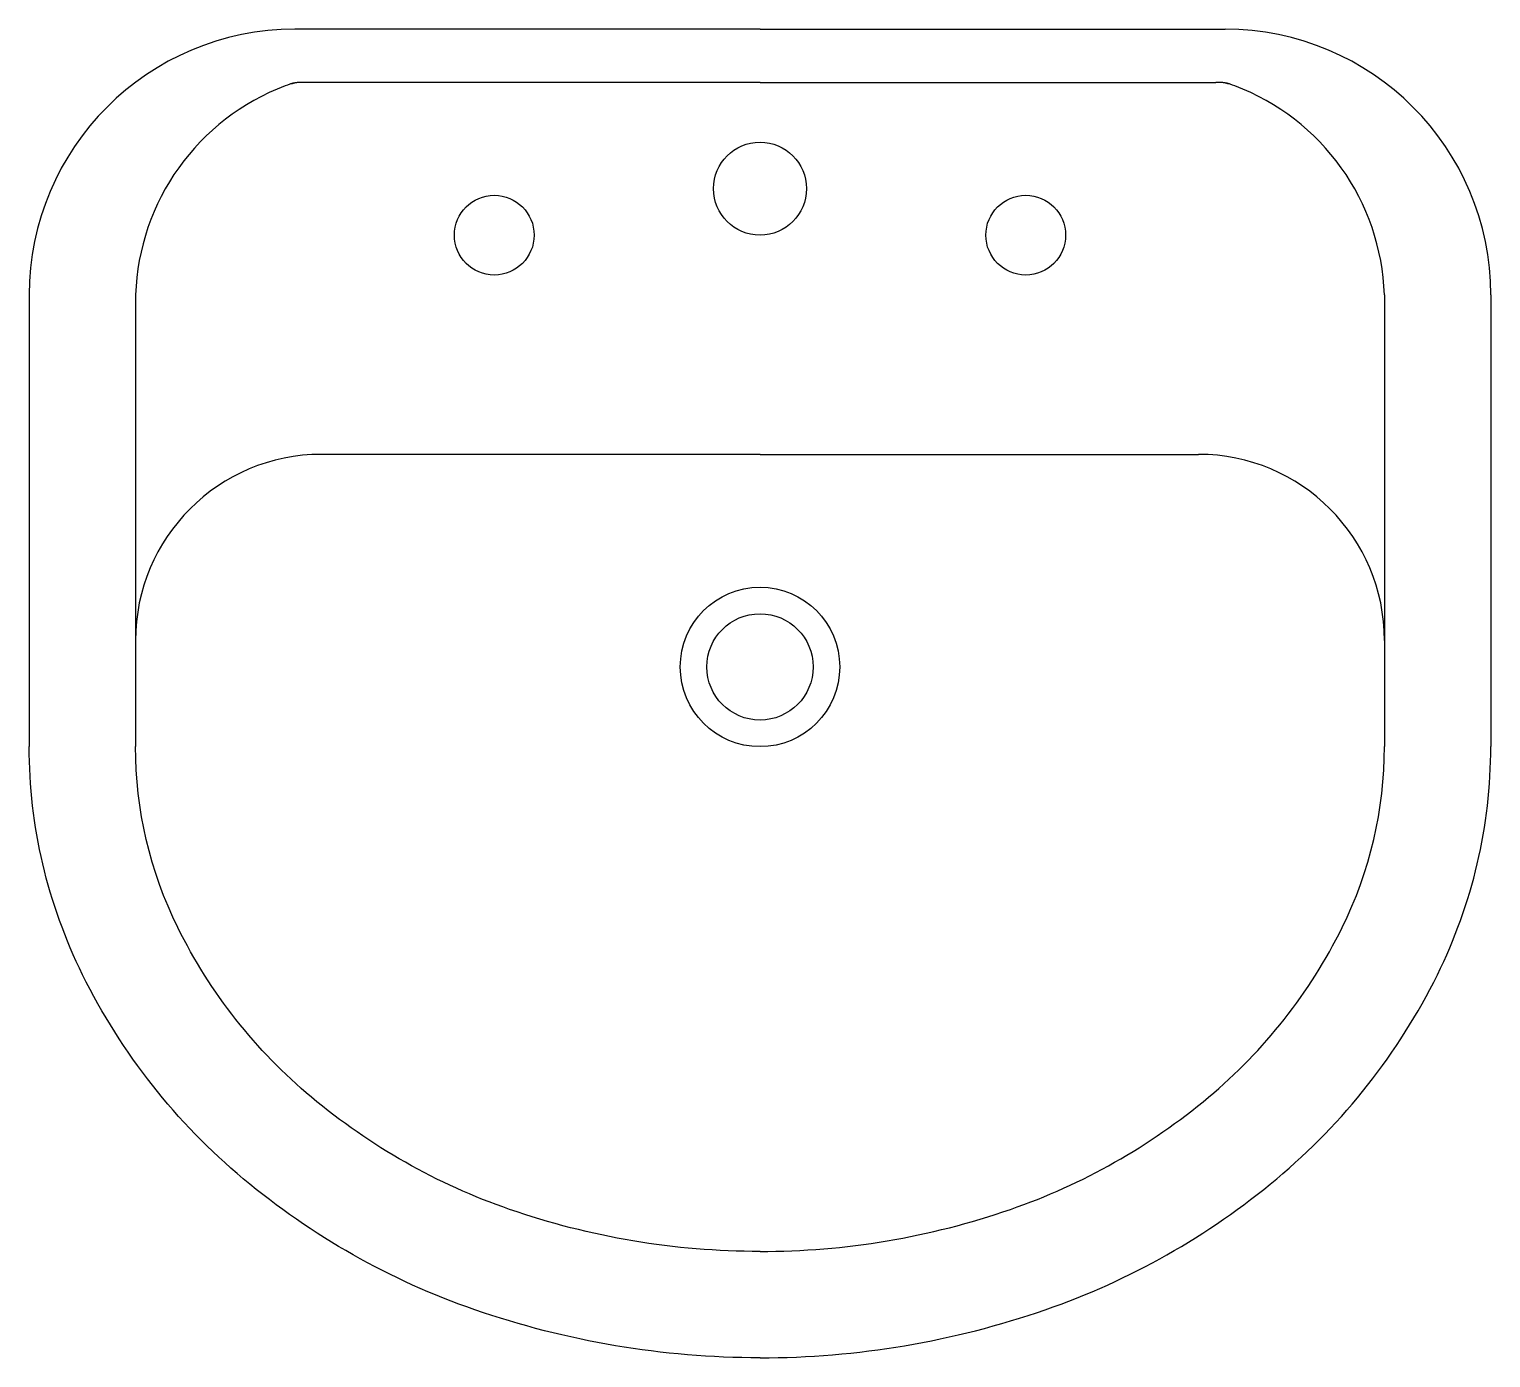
# Model space of a CAD drawing. Extents: x -27.5 to 27.5, y -50 to 0.
import ezdxf

# ---------------------------------------------------------------- set-up
doc = ezdxf.new("R2010")
doc.units = 0
doc.header["$LTSCALE"] = 50
doc.header["$MEASUREMENT"] = 0
doc.layers.get('0').update_dxf_attribs({"linetype": 'CONTINUOUS'})

msp = doc.modelspace()

# ---------------------------------------------------------------- linework, layer by layer
at = {"color": 0, "linetype": 'ByBlock'}
for p, q in [((0, 0), (-17.5, 0)), ((0, 0), (17.5, 0)), ((0, -2), (-17.158, -2)), ((0, -2), (17.158, -2)), ((-27.5, -10), (-27.5, -27)), ((-23.5, -10), (-23.5, -27)), ((23.5, -10), (23.5, -27)), ((27.5, -10), (27.5, -27)), ((0, -16), (-16.5, -16)), ((0, -16), (16.5, -16))]:
    msp.add_line(p, q, dxfattribs=at)
for points in [[(0, -50, -0.083567), (-10.735, -48.193, -0.091008), (-19.445, -43.263, -0.103979), (-25.49, -35.588, -0.11547), (-27.5, -27, -0.11547)], [(0, -46, -0.083567), (-9.426, -44.414, -0.091008), (-16.879, -40.195, -0.103979), (-21.905, -33.812, -0.11547), (-23.5, -27, -0.11547)], [(0, -46, 0.083567), (9.426, -44.414, 0.091008), (16.879, -40.195, 0.103979), (21.905, -33.812, 0.11547), (23.5, -27, 0.11547)], [(0, -50, 0.083567), (10.735, -48.193, 0.091008), (19.445, -43.263, 0.103979), (25.49, -35.588, 0.11547), (27.5, -27, 0.11547)]]:
    msp.add_lwpolyline(points, format="xyb", dxfattribs=at)
for centre, radius in [((0, -6), 1.75), ((-10, -7.75), 1.5), ((10, -7.75), 1.5), ((0, -24), 3), ((0, -24), 2)]:
    msp.add_circle(centre, radius, dxfattribs=at)
for centre, radius, start, end in [((-17.5, -10), 10, 90, 180), ((17.5, -10), 10, 0, 90), ((-14.775, -10.293), 8.729, 110.7393, 178.074), ((-17.158, -4), 2, 90, 110.7393), ((-17.335, -3), 1, 90, 109.3375), ((17.158, -4), 2, 69.2607, 90), ((17.335, -3), 1, 70.6625, 90), ((14.775, -10.293), 8.729, 1.926, 69.2607), ((-16.5, -23), 7, 90, 180), ((16.5, -23), 7, 0, 90)]:
    msp.add_arc(centre, radius, start, end, dxfattribs=at)

doc.saveas('drawing.dxf')
